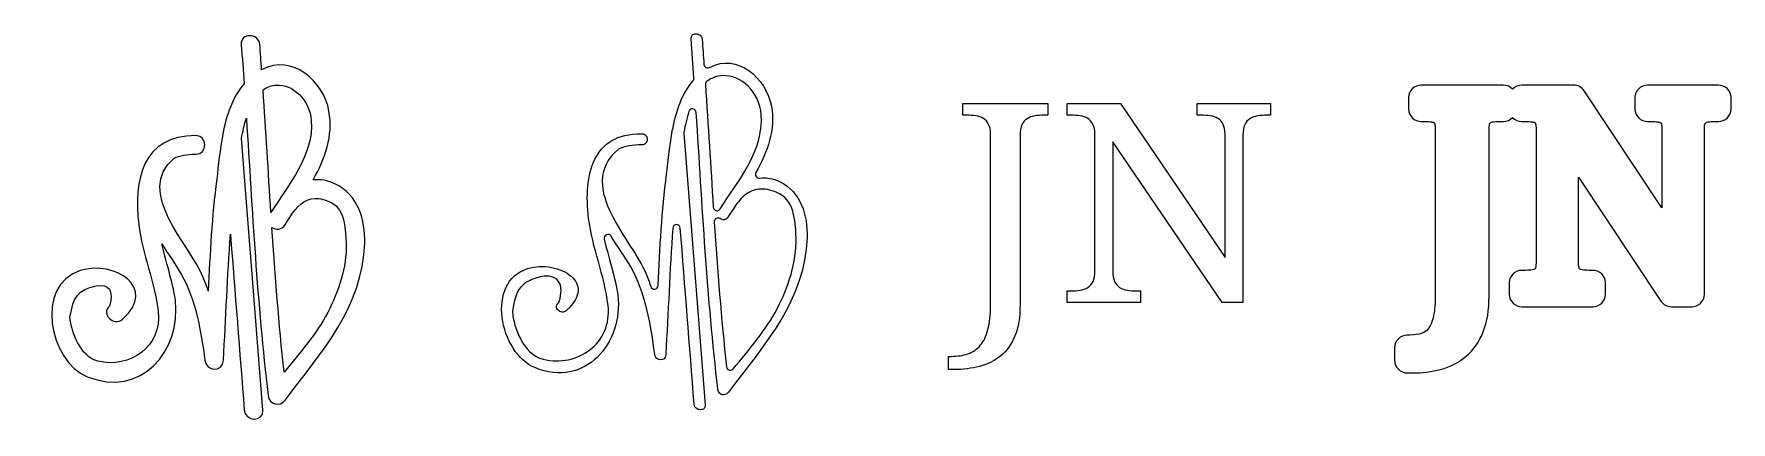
# Model space of a CAD drawing. Extents: x 5.2 to 86, y 274.2 to 292.7.
import ezdxf

# ---------------------------------------------------------------- set-up
doc = ezdxf.new("R2010")
doc.units = 0
doc.layers.add('Expo-Arte-MB', color=7, linetype='CONTINUOUS')

msp = doc.modelspace()

# ---------------------------------------------------------------- linework, layer by layer
at = {"layer": 'Expo-Arte-MB', "color": 7}
for p, q in [((15.504997, 292.567279), (15.504997, 292.567279)), ((16.774687, 290.219618), (16.774687, 290.219618)), ((75.134117, 290.21562), (71.231393, 290.21569)), ((78.479882, 290.21562), (76.024688, 290.21562)), ((49.429499, 288.779243), (49.429499, 289.337004)), ((49.429499, 289.337004), (53.469564, 289.337004)), ((53.469564, 289.337004), (53.469564, 288.779243)), ((54.391459, 288.779243), (54.391459, 289.337004)), ((54.391459, 289.337004), (56.933442, 289.337004)), ((56.933442, 289.337004), (61.902183, 281.995339)), ((60.580349, 288.77925), (60.580349, 289.33701)), ((60.580349, 289.33701), (64.064565, 289.33701)), ((64.064565, 289.33701), (64.064565, 288.77925)), ((85.9712, 289.074043), (85.9712, 289.625621)), ((49.605743, 288.779243), (49.429499, 288.779243)), ((53.469564, 288.779243), (53.28654, 288.779243)), ((54.567702, 288.779243), (54.391459, 288.779243)), ((60.763373, 288.77925), (60.580349, 288.77925)), ((64.064565, 288.77925), (63.888321, 288.77925)), ((71.231393, 288.483996), (71.40165, 288.483996)), ((74.956953, 288.484066), (75.134197, 288.484066)), ((76.024769, 288.484066), (76.195026, 288.484066)), ((82.002905, 288.483987), (82.180149, 288.483987)), ((35.622574, 288.124956), (35.621868, 288.120828)), ((50.744552, 279.738355), (50.744552, 287.877744)), ((52.14773, 287.825859), (52.14773, 279.751326)), ((55.706512, 281.366232), (55.706512, 287.877744)), ((61.75983, 279.855095), (56.55384, 287.508066)), ((56.55384, 287.508066), (56.55384, 281.366232)), ((61.902183, 281.995339), (61.902183, 287.877751)), ((62.749511, 287.825866), (62.749511, 279.855102)), ((71.899323, 288.182919), (71.899323, 280.133322)), ((74.459293, 280.146155), (74.459293, 288.13167)), ((76.692691, 288.182989), (76.692691, 281.743655)), ((82.67781, 288.18291), (82.67781, 284.362064)), ((84.700789, 280.248771), (84.700789, 288.13167)), ((78.715603, 281.74359), (78.715603, 285.829531)), ((18.609717, 284.815297), (18.609717, 284.815297)), ((37.731652, 284.232769), (37.731652, 284.232769)), ((79.390525, 281.390436), (79.213285, 281.390436)), ((54.391459, 279.855085), (54.391459, 280.412845)), ((54.391459, 280.412845), (54.567702, 280.412845)), ((57.69265, 280.412845), (57.875675, 280.412845)), ((57.875675, 280.412845), (57.875675, 279.855085)), ((57.875675, 279.855085), (54.391459, 279.855085)), ((62.749511, 279.855102), (61.75983, 279.855095)), ((83.142282, 279.658716), (84.098339, 279.658716)), ((48.744857, 277.293296), (48.873649, 277.293296)), ((48.744857, 276.664196), (48.744857, 277.293296)), ((38.348995, 276.630771), (38.349013, 276.630821)), ((48.982107, 276.664196), (48.744857, 276.664196)), ((70.569559, 276.503186), (70.799187, 276.503186)), ((36.941276, 274.749725), (36.941345, 274.749799))]:
    msp.add_line(p, q, dxfattribs=at)
for points in [[(15.504997, 292.567279), (15.284467, 292.567808), (15.075045, 292.426648), (15.09727, 292.143015)], [(15.979386, 292.143015), (15.957338, 292.424532), (15.725527, 292.566749), (15.504997, 292.567279)], [(36.498988, 292.423062), (36.491474, 292.518803), (36.516909, 292.561291), (36.554801, 292.596008)], [(36.636105, 290.552377), (36.592784, 291.176282), (36.54765, 291.799602), (36.498988, 292.423062)], [(36.554801, 292.596008), (36.592678, 292.630721), (36.656009, 292.654802), (36.727743, 292.654573)], [(36.727743, 292.654573), (36.799572, 292.6544), (36.874724, 292.62949), (36.92756, 292.587051)], [(36.92756, 292.587051), (36.980392, 292.544601), (37.016629, 292.489914), (37.024023, 292.395503)], [(37.024023, 292.395503), (37.054997, 291.998477), (37.08136, 291.599944), (37.110151, 291.200744)], [(15.09727, 292.143015), (15.145867, 291.520332), (15.190389, 290.897028), (15.233696, 290.273362)], [(16.066203, 290.947222), (16.037437, 291.3459), (16.010468, 291.744763), (15.979386, 292.143015)], [(19.271175, 288.973183), (19.018958, 290.384311), (17.547353, 291.729723), (16.066203, 290.947222)], [(37.110151, 291.200744), (37.114504, 291.140209), (37.149181, 291.085984), (37.202307, 291.05664)], [(37.202307, 291.05664), (37.255433, 291.027295), (37.319796, 291.026814), (37.373355, 291.055361)], [(37.988654, 290.665449), (37.733899, 290.652185), (37.480361, 290.563207), (37.253472, 290.397423)], [(37.373355, 291.055361), (38.05471, 291.415324), (38.706699, 291.287862), (39.248866, 290.903088)], [(39.833847, 288.799587), (39.747357, 289.892298), (38.887179, 290.712295), (37.988654, 290.665449)], [(39.248866, 290.903088), (39.791029, 290.518313), (40.201006, 289.86391), (40.318223, 289.2081)], [(15.233696, 290.273362), (14.672855, 289.624046), (14.391095, 288.773534), (14.221871, 287.888494)], [(16.135966, 289.986558), (16.336562, 290.133133), (16.554643, 290.208146), (16.774687, 290.219618)], [(16.509587, 284.145571), (16.383786, 286.093134), (16.269019, 288.041756), (16.135966, 289.986558)], [(16.774687, 290.219618), (17.554463, 290.260274), (18.352354, 289.524584), (18.43195, 288.518947)], [(35.621868, 288.120828), (35.788186, 288.990676), (36.063124, 289.809723), (36.592696, 290.422841)], [(36.592696, 290.422841), (36.623691, 290.4586), (36.639295, 290.505162), (36.636105, 290.552377)], [(37.253472, 290.397423), (37.203767, 290.361071), (37.176192, 290.301757), (37.180436, 290.240324)], [(37.180436, 290.240324), (37.313409, 288.296667), (37.428037, 286.348448), (37.553883, 284.400201)], [(70.805297, 290.042964), (70.692297, 289.932286), (70.628854, 289.782151), (70.628945, 289.62563)], [(71.231393, 290.21569), (71.071586, 290.215779), (70.918298, 290.153641), (70.805297, 290.042964)], [(75.579403, 290.021499), (75.465544, 290.144785), (75.303846, 290.215276), (75.134117, 290.21562)], [(76.024688, 290.21562), (75.854959, 290.215276), (75.693261, 290.144785), (75.579403, 290.021499)], [(78.985415, 289.946243), (78.874461, 290.114206), (78.684135, 290.215623), (78.479882, 290.21562)], [(82.67781, 284.362064), (82.67781, 284.362064), (78.985415, 289.946243), (78.985415, 289.946243)], [(81.576811, 290.042954), (81.463811, 289.932277), (81.400369, 289.782141), (81.40046, 289.625621)], [(82.002905, 290.215681), (81.843098, 290.21577), (81.689811, 290.153631), (81.576811, 290.042954)], [(85.368755, 290.215681), (85.368755, 290.215681), (82.002905, 290.215681), (82.002905, 290.215681)], [(85.794849, 290.042954), (85.681849, 290.153631), (85.528562, 290.21577), (85.368755, 290.215681)], [(85.9712, 289.625621), (85.971292, 289.782141), (85.907849, 289.932277), (85.794849, 290.042954)], [(36.587719, 289.082147), (36.501939, 289.092616), (36.420893, 289.040417), (36.394947, 288.957987)], [(36.744969, 288.915266), (36.739611, 289.001516), (36.673499, 289.071677), (36.587719, 289.082147)], [(40.318223, 289.2081), (40.519331, 288.08416), (40.139277, 287.051234), (39.58235, 286.053081)], [(70.628945, 289.074051), (70.628855, 288.917531), (70.692298, 288.767397), (70.805299, 288.656721)], [(70.628945, 289.62563), (70.628945, 289.62563), (70.628945, 289.074051), (70.628945, 289.074051)], [(81.40046, 289.074043), (81.40037, 288.917523), (81.463813, 288.767389), (81.576813, 288.656713)], [(81.40046, 289.625621), (81.40046, 289.625621), (81.40046, 289.074043), (81.40046, 289.074043)], [(85.794848, 288.656713), (85.907848, 288.767389), (85.97129, 288.917523), (85.9712, 289.074043)], [(15.105538, 287.675071), (15.168914, 287.999849), (15.242666, 288.322069), (15.342733, 288.637286)], [(15.342733, 288.637286), (15.627493, 284.233212), (15.852079, 279.815536), (16.374711, 275.439642)], [(18.43195, 288.518947), (18.56011, 286.897514), (17.327122, 285.451073), (16.509587, 284.145571)], [(18.515666, 285.698964), (19.081375, 286.712856), (19.482555, 287.791857), (19.271175, 288.973183)], [(36.394947, 288.957987), (36.291897, 288.633382), (36.217207, 288.304661), (36.153103, 287.976133)], [(37.775743, 275.727442), (37.25408, 280.095236), (37.029834, 284.509551), (36.744969, 288.915266)], [(37.8853, 284.316829), (38.691412, 285.604087), (39.969787, 287.079753), (39.833847, 288.799587)], [(50.039574, 288.746807), (49.904001, 288.768431), (49.759391, 288.779243), (49.605743, 288.779243)], [(50.405622, 288.623583), (50.301682, 288.688438), (50.179666, 288.729512), (50.039574, 288.746807)], [(50.649652, 288.344703), (50.590903, 288.465767), (50.50956, 288.558727), (50.405622, 288.623583)], [(50.744552, 287.877744), (50.744552, 288.072309), (50.712919, 288.227962), (50.649652, 288.344703)], [(52.23585, 288.325248), (52.177103, 288.19986), (52.14773, 288.033397), (52.14773, 287.825859)], [(52.479884, 288.610612), (52.380464, 288.545756), (52.29912, 288.450634), (52.23585, 288.325248)], [(52.845929, 288.746807), (52.705836, 288.725183), (52.583821, 288.679784), (52.479884, 288.610612)], [(53.28654, 288.779243), (53.132891, 288.779243), (52.986021, 288.768431), (52.845929, 288.746807)], [(55.001533, 288.746807), (54.865961, 288.768431), (54.721351, 288.779243), (54.567702, 288.779243)], [(55.367578, 288.623583), (55.263641, 288.688438), (55.141626, 288.729512), (55.001533, 288.746807)], [(55.611612, 288.344703), (55.552863, 288.465767), (55.471518, 288.558727), (55.367578, 288.623583)], [(55.706512, 287.877744), (55.706512, 288.072309), (55.674879, 288.227962), (55.611612, 288.344703)], [(61.197204, 288.746814), (61.061632, 288.768438), (60.917021, 288.77925), (60.763373, 288.77925)], [(61.563249, 288.62359), (61.459311, 288.688444), (61.337296, 288.729519), (61.197204, 288.746814)], [(61.807282, 288.34471), (61.748533, 288.465773), (61.667189, 288.558733), (61.563249, 288.62359)], [(61.902183, 287.877751), (61.902183, 288.072316), (61.870549, 288.227969), (61.807282, 288.34471)], [(62.837634, 288.325255), (62.778885, 288.199867), (62.749511, 288.033404), (62.749511, 287.825866)], [(63.081664, 288.610619), (62.977725, 288.545762), (62.896381, 288.450641), (62.837634, 288.325255)], [(63.440932, 288.746814), (63.30536, 288.72519), (63.185604, 288.679791), (63.081664, 288.610619)], [(63.888321, 288.77925), (63.730152, 288.77925), (63.581023, 288.768438), (63.440932, 288.746814)], [(70.805299, 288.656721), (70.918299, 288.546044), (71.071587, 288.483907), (71.231393, 288.483996)], [(71.40165, 288.483996), (71.521757, 288.483996), (71.628792, 288.476115), (71.722082, 288.460922)], [(71.722082, 288.460922), (71.729336, 288.459623), (71.736613, 288.458455), (71.743911, 288.457419)], [(71.743911, 288.457419), (71.801991, 288.450063), (71.826918, 288.437453), (71.845192, 288.425763)], [(71.845192, 288.425763), (71.846533, 288.424887), (71.847695, 288.431936), (71.864401, 288.39669)], [(71.864401, 288.39669), (71.868014, 288.388919), (71.871798, 288.381226), (71.875751, 288.373616)], [(71.875751, 288.373616), (71.873963, 288.377119), (71.899323, 288.314179), (71.899323, 288.182919)], [(74.459293, 288.13167), (74.459293, 288.279765), (74.483388, 288.361567), (74.490719, 288.378809)], [(74.490719, 288.378809), (74.506544, 288.405911), (74.520179, 288.422024), (74.516915, 288.419835)], [(74.516915, 288.419835), (74.518665, 288.420993), (74.520409, 288.422161), (74.522146, 288.423337)], [(74.522146, 288.423337), (74.543559, 288.437917), (74.570264, 288.451009), (74.627789, 288.460116)], [(74.627789, 288.460116), (74.727915, 288.475922), (74.836848, 288.484066), (74.956953, 288.484066)], [(75.134197, 288.484066), (75.303927, 288.48441), (75.465624, 288.554901), (75.579483, 288.678187)], [(75.579483, 288.678187), (75.693342, 288.554901), (75.85504, 288.48441), (76.024769, 288.484066)], [(76.195026, 288.484066), (76.31514, 288.484066), (76.422177, 288.476185), (76.51546, 288.460992)], [(76.51546, 288.460992), (76.522709, 288.459693), (76.529982, 288.458526), (76.537275, 288.457489)], [(76.537275, 288.457489), (76.595358, 288.450133), (76.62028, 288.437523), (76.638555, 288.425833)], [(76.638555, 288.425833), (76.639896, 288.424957), (76.641237, 288.432007), (76.657777, 288.39676)], [(76.657777, 288.39676), (76.661391, 288.388989), (76.665177, 288.381296), (76.669132, 288.373686)], [(76.669132, 288.373686), (76.667344, 288.377189), (76.692691, 288.314245), (76.692691, 288.182989)], [(81.576813, 288.656713), (81.689812, 288.546037), (81.843099, 288.483899), (82.002905, 288.483987)], [(82.180149, 288.483987), (82.300254, 288.483987), (82.407287, 288.476106), (82.500579, 288.460913)], [(82.500579, 288.460913), (82.507828, 288.459615), (82.515101, 288.458447), (82.522394, 288.45741)], [(82.522394, 288.45741), (82.580472, 288.450054), (82.605399, 288.437444), (82.623674, 288.425754)], [(82.623674, 288.425754), (82.625015, 288.424878), (82.626356, 288.431928), (82.642896, 288.396682)], [(82.642896, 288.396682), (82.64651, 288.388911), (82.650296, 288.381217), (82.654251, 288.373607)], [(82.654251, 288.373607), (82.652463, 288.37711), (82.67781, 288.314166), (82.67781, 288.18291)], [(84.700789, 288.13167), (84.700789, 288.282856), (84.726404, 288.369277), (84.733109, 288.38394)], [(84.733109, 288.38394), (84.751482, 288.424134), (84.753628, 288.416078), (84.748845, 288.413013)], [(84.748845, 288.413013), (84.753844, 288.416355), (84.758792, 288.41977), (84.763686, 288.423258)], [(84.763686, 288.423258), (84.788497, 288.440159), (84.813593, 288.451674), (84.862351, 288.460037)], [(84.862351, 288.460037), (84.961266, 288.475668), (85.073212, 288.483987), (85.198498, 288.483987)], [(85.198498, 288.483987), (85.198498, 288.483987), (85.368755, 288.483987), (85.368755, 288.483987)], [(85.368755, 288.483987), (85.528561, 288.483899), (85.681848, 288.546037), (85.794848, 288.656713)], [(12.934611, 287.807362), (10.414014, 287.830293), (9.959649, 285.690556), (10.222115, 283.572479)], [(12.934611, 286.925246), (13.503641, 286.919954), (13.502936, 287.802071), (12.934611, 287.807362)], [(14.218254, 287.871441), (14.081064, 287.147582), (14.016114, 286.403329), (13.929899, 285.73152)], [(14.221871, 287.888494), (14.220894, 287.882641), (14.218994, 287.877462), (14.218254, 287.871441)], [(16.125114, 274.728057), (15.785185, 279.043858), (15.445461, 283.35927), (15.105538, 287.675071)], [(31.918397, 286.679417), (32.288399, 287.424561), (32.946873, 287.905849), (34.156331, 287.894849)], [(34.156331, 287.894849), (34.252008, 287.893791), (34.301521, 287.863276), (34.340989, 287.816988)], [(34.342367, 287.443541), (34.303841, 287.399045), (34.254998, 287.369613), (34.159087, 287.370505)], [(34.340989, 287.816988), (34.380456, 287.770686), (34.405039, 287.700709), (34.405067, 287.628887)], [(34.405067, 287.628887), (34.405096, 287.557065), (34.380891, 287.488036), (34.342367, 287.443541)], [(35.331109, 285.97523), (35.418013, 286.652408), (35.482821, 287.393104), (35.617741, 288.104988)], [(35.619117, 288.116701), (35.615469, 288.086432), (35.616189, 288.087138), (35.622574, 288.124956)], [(35.617741, 288.104988), (35.618328, 288.108876), (35.618787, 288.112782), (35.619117, 288.116701)], [(36.153103, 287.976133), (36.149991, 287.960258), (36.149042, 287.944034), (36.150281, 287.927905)], [(36.150281, 287.927905), (36.490204, 283.612102), (36.830105, 279.29635), (37.170031, 274.980544)], [(13.288078, 281.056353), (12.647052, 282.62542), (10.005518, 285.121486), (11.901082, 286.730942)], [(11.901082, 286.730942), (12.171241, 286.858474), (12.509526, 286.929151), (12.934611, 286.925246)], [(31.623497, 283.860641), (31.494722, 284.899847), (31.548396, 285.934273), (31.918397, 286.679417)], [(33.008426, 287.13347), (32.501445, 286.703011), (32.281592, 286.185161), (32.271864, 285.655525)], [(33.0477, 287.158976), (33.03355, 287.152227), (33.020346, 287.143652), (33.008426, 287.13347)], [(34.159087, 287.370505), (33.713255, 287.374597), (33.346982, 287.300253), (33.0477, 287.158976)], [(34.931478, 280.662894), (35.012279, 282.444369), (35.106213, 284.223773), (35.331109, 285.97523)], [(39.58235, 286.053081), (39.549711, 285.99435), (39.552644, 285.9223), (39.589948, 285.866415)], [(39.589948, 285.866415), (39.627253, 285.810531), (39.692669, 285.780191), (39.759427, 285.78781)], [(39.759427, 285.78781), (40.059076, 285.822805), (40.378386, 285.776768), (40.732321, 285.603843)], [(78.715603, 285.829531), (78.715603, 285.829531), (82.637621, 279.927234), (82.637621, 279.927234)], [(13.929899, 285.73152), (13.703855, 283.971123), (13.609731, 282.187075), (13.52889, 280.404714)], [(19.587435, 285.498459), (19.205837, 285.684905), (18.848632, 285.737859), (18.515666, 285.698964)], [(20.970813, 282.678993), (21.013852, 283.795535), (20.639418, 284.984462), (19.587435, 285.498459)], [(32.271864, 285.655525), (32.262138, 285.125889), (32.447509, 284.589364), (32.705946, 284.06527)], [(39.828333, 285.260785), (39.517868, 285.252812), (39.254494, 285.131156), (39.040097, 284.954171)], [(40.702012, 285.038919), (40.378, 285.197228), (40.089675, 285.26748), (39.828333, 285.260785)], [(41.375183, 284.05638), (41.278853, 284.452715), (41.090487, 284.849188), (40.702012, 285.038919)], [(40.732321, 285.603843), (41.701402, 285.130352), (42.056585, 284.024126), (42.015275, 282.952496)], [(17.422709, 283.942482), (17.730323, 284.410918), (18.073924, 284.801562), (18.609717, 284.815297)], [(18.609717, 284.815297), (18.835489, 284.821085), (19.095125, 284.760312), (19.400366, 284.611175)], [(19.400366, 284.611175), (20.038894, 284.29932), (20.071763, 283.263899), (20.088696, 282.678993)], [(37.553883, 284.400201), (37.560112, 284.306431), (37.637677, 284.233376), (37.731652, 284.232769)], [(37.731652, 284.232769), (37.793999, 284.232172), (37.852181, 284.264002), (37.8853, 284.316829)], [(38.495066, 284.305064), (38.41464, 284.178787), (38.331257, 284.049861), (38.253219, 283.92128)], [(38.495772, 284.30718), (38.495532, 284.306476), (38.495297, 284.305771), (38.495066, 284.305064)], [(39.040097, 284.954171), (38.8257, 284.777186), (38.653844, 284.547891), (38.495772, 284.30718)], [(10.222115, 283.572479), (10.39674, 282.159604), (10.980612, 280.835095), (11.147123, 279.427512)], [(16.556095, 283.437086), (16.74772, 283.310005), (17.028672, 283.308917), (17.18293, 283.562144)], [(17.136422, 276.543451), (16.888202, 278.834007), (16.708844, 281.13414), (16.556095, 283.437086)], [(17.18293, 283.562144), (17.259112, 283.687667), (17.341813, 283.815467), (17.422709, 283.942482)], [(32.548161, 279.715503), (32.377449, 281.158593), (31.79383, 282.48249), (31.623497, 283.860641)], [(32.705946, 284.06527), (33.22282, 283.017079), (34.044634, 281.990969), (34.345123, 281.255448)], [(35.626697, 283.401106), (35.482967, 281.393314), (35.412931, 279.38169), (35.293211, 277.383903)], [(35.80517, 283.567134), (35.711427, 283.566949), (35.633646, 283.494591), (35.626697, 283.401106)], [(35.984297, 283.401812), (35.97698, 283.495269), (35.898913, 283.567319), (35.80517, 283.567134)], [(36.645068, 275.008181), (36.424684, 277.806185), (36.204579, 280.60379), (35.984297, 283.401812)], [(37.689072, 283.859019), (37.629979, 283.824792), (37.595456, 283.759973), (37.60003, 283.691837)], [(37.60003, 283.691837), (37.752868, 281.387482), (37.932954, 279.084736), (38.181563, 276.790622)], [(37.878393, 283.853067), (37.821567, 283.890938), (37.748164, 283.893245), (37.689072, 283.859019)], [(38.082344, 283.800704), (38.018181, 283.791991), (37.940803, 283.811676), (37.878393, 283.853067)], [(38.253219, 283.92128), (38.201347, 283.836127), (38.146504, 283.809415), (38.082344, 283.800704)], [(41.49094, 282.951191), (41.482473, 283.24394), (41.471502, 283.660045), (41.375183, 284.05638)], [(11.964644, 279.974766), (11.88965, 280.608233), (11.571571, 281.608794), (11.317139, 282.654189)], [(11.317139, 282.654189), (11.620009, 282.167116), (11.96193, 281.700863), (12.245247, 281.205698)], [(14.24926, 277.106207), (14.369159, 279.106985), (14.439154, 281.118434), (14.582572, 283.12186)], [(14.582572, 283.12186), (14.802851, 280.323844), (15.023132, 277.526074), (15.243514, 274.728057)], [(17.196367, 275.217433), (18.952494, 277.545767), (20.85228, 279.599949), (20.970813, 282.678993)], [(20.088696, 282.678993), (20.121505, 281.543402), (19.725089, 280.373039), (19.20968, 279.37997)], [(32.471019, 283.086127), (32.389707, 283.05199), (32.345286, 282.963798), (32.366258, 282.878141)], [(32.366258, 282.878141), (32.622597, 281.824916), (32.939868, 280.816451), (33.010491, 280.219908)], [(32.692853, 283.015255), (32.646395, 283.090213), (32.552331, 283.120265), (32.471019, 283.086127)], [(33.624407, 281.560739), (33.33433, 282.067715), (32.990895, 282.535954), (32.692853, 283.015255)], [(42.015275, 282.952496), (41.899458, 279.943979), (40.039684, 277.929184), (38.27666, 275.591707)], [(40.592457, 279.563974), (41.117105, 280.574848), (41.525053, 281.770426), (41.49094, 282.951191)], [(9.454203, 279.067844), (11.141187, 280.5735), (9.053954, 281.888956), (7.441406, 281.377781)], [(7.441406, 281.377781), (5.236193, 280.678575), (5.979557, 277.048078), (7.769552, 276.323826)], [(12.245247, 281.205698), (12.946217, 279.980148), (13.184051, 278.484157), (13.367143, 277.106207)], [(13.52889, 280.404714), (13.454751, 280.622724), (13.376471, 280.840143), (13.288078, 281.056353)], [(27.696087, 280.585086), (27.89019, 280.996199), (28.213356, 281.31282), (28.719281, 281.473232)], [(29.378671, 281.092161), (28.919489, 280.989207), (28.599111, 280.845852), (28.385105, 280.578154)], [(28.719281, 281.473232), (29.462092, 281.708701), (30.337814, 281.511103), (30.789783, 281.111497)], [(29.389007, 281.094278), (29.385541, 281.093674), (29.382094, 281.092968), (29.378671, 281.092161)], [(29.855473, 281.088069), (29.716457, 281.124254), (29.561817, 281.122324), (29.389007, 281.094278)], [(30.196537, 280.852424), (30.118574, 280.969899), (29.994489, 281.051885), (29.855473, 281.088069)], [(30.789783, 281.111497), (31.015767, 280.911694), (31.135897, 280.677454), (31.122579, 280.411452)], [(34.768179, 277.396306), (34.58465, 278.777548), (34.347915, 280.295783), (33.624407, 281.560739)], [(34.345123, 281.255448), (34.431663, 281.043771), (34.509428, 280.829141), (34.582834, 280.613283)], [(55.618389, 280.866844), (55.677138, 280.992232), (55.706512, 281.158695), (55.706512, 281.366232)], [(56.55384, 281.366232), (56.55384, 281.158695), (56.583215, 280.992232), (56.641964, 280.866844)], [(75.598581, 281.217709), (75.485581, 281.107032), (75.422139, 280.956896), (75.42223, 280.800376)], [(76.024675, 281.390436), (75.864868, 281.390524), (75.711581, 281.328386), (75.598581, 281.217709)], [(76.194932, 281.390436), (76.194932, 281.390436), (76.024675, 281.390436), (76.024675, 281.390436)], [(76.521477, 281.414386), (76.426464, 281.398886), (76.317916, 281.390436), (76.194932, 281.390436)], [(76.524159, 281.415262), (76.523264, 281.414972), (76.52237, 281.41468), (76.521477, 281.414386)], [(76.634174, 281.45204), (76.611867, 281.438861), (76.583534, 281.424631), (76.524159, 281.415262)], [(76.66037, 281.490526), (76.644009, 281.454711), (76.638913, 281.45493), (76.634174, 281.45204)], [(76.692691, 281.743655), (76.692691, 281.592465), (76.666673, 281.504275), (76.66037, 281.490526)], [(78.747029, 281.497304), (78.739877, 281.514555), (78.715603, 281.596488), (78.715603, 281.74359)], [(78.781093, 281.449413), (78.774522, 281.454624), (78.763614, 281.467058), (78.747029, 281.497304)], [(78.884121, 281.415218), (78.828555, 281.423975), (78.803284, 281.437022), (78.781093, 281.449413)], [(79.213285, 281.390436), (79.095546, 281.390436), (78.986742, 281.399018), (78.884121, 281.415218)], [(79.816622, 281.21771), (79.703621, 281.328387), (79.550333, 281.390526), (79.390525, 281.390436)], [(79.992975, 280.800376), (79.993066, 280.956897), (79.929623, 281.107033), (79.816622, 281.21771)], [(6.950997, 279.159828), (7.114344, 280.143528), (7.30975, 280.452242), (8.194849, 280.650693)], [(8.194849, 280.650693), (8.821029, 280.752293), (9.033127, 280.432601), (8.830985, 279.691062)], [(27.508674, 279.148483), (27.445039, 279.664403), (27.501985, 280.173976), (27.696087, 280.585086)], [(28.385105, 280.578154), (28.171099, 280.310455), (28.080255, 279.955988), (27.997187, 279.455742)], [(30.227543, 279.910536), (30.33453, 280.303008), (30.352464, 280.617478), (30.196537, 280.852424)], [(31.122579, 280.411452), (31.109262, 280.145454), (30.956641, 279.823735), (30.558272, 279.468188)], [(33.010491, 280.219908), (33.148179, 279.054962), (32.751547, 277.938469), (32.030706, 277.244721)], [(34.582834, 280.613283), (34.610831, 280.532025), (34.692546, 280.482057), (34.777636, 280.494165)], [(34.777636, 280.494165), (34.862725, 280.506273), (34.927259, 280.577051), (34.931478, 280.662894)], [(54.567702, 280.412845), (54.725869, 280.412845), (54.872739, 280.423657), (55.008314, 280.445281)], [(55.008314, 280.445281), (55.148404, 280.466906), (55.270419, 280.510143), (55.374359, 280.574992)], [(55.374359, 280.574992), (55.478299, 280.644171), (55.559642, 280.741455), (55.618389, 280.866844)], [(56.641964, 280.866844), (56.705231, 280.741455), (56.786574, 280.644171), (56.885994, 280.574992)], [(56.885994, 280.574992), (56.989934, 280.510138), (57.111949, 280.466901), (57.252039, 280.445281)], [(57.252039, 280.445281), (57.392131, 280.423657), (57.539002, 280.412845), (57.69265, 280.412845)], [(75.42223, 280.248798), (75.42214, 280.092278), (75.485583, 279.942144), (75.598583, 279.831468)], [(75.42223, 280.800376), (75.42223, 280.800376), (75.42223, 280.248798), (75.42223, 280.248798)], [(79.816621, 279.831466), (79.929621, 279.942142), (79.993065, 280.092277), (79.992975, 280.248798)], [(79.992975, 280.248798), (79.992975, 280.248798), (79.992975, 280.800376), (79.992975, 280.800376)], [(84.524435, 279.83144), (84.637436, 279.942116), (84.700879, 280.092251), (84.700789, 280.248771)], [(7.769552, 276.323826), (10.319782, 275.292303), (12.252511, 277.539188), (11.964644, 279.974766)], [(11.147123, 279.427512), (11.345031, 277.755698), (9.784548, 276.69344), (8.279598, 277.062798)], [(8.830985, 279.691062), (8.405888, 279.311473), (9.031576, 278.690372), (9.454203, 279.067844)], [(19.20968, 279.37997), (18.703417, 278.404934), (17.887086, 277.455039), (17.136422, 276.543451)], [(27.997187, 279.455742), (27.9948, 279.440703), (27.994338, 279.425421), (27.995812, 279.410265)], [(27.995812, 279.410265), (28.03001, 279.030302), (28.158112, 278.541592), (28.391998, 278.105266)], [(30.092496, 279.656289), (30.089744, 279.709812), (30.101925, 279.75954), (30.1738, 279.823721)], [(30.174489, 279.488857), (30.12374, 279.539421), (30.095256, 279.602765), (30.092496, 279.656289)], [(30.1738, 279.823721), (30.199748, 279.84684), (30.21842, 279.877001), (30.227543, 279.910536)], [(30.359835, 279.397907), (30.29463, 279.404363), (30.225238, 279.438293), (30.174489, 279.488857)], [(30.558272, 279.468188), (30.48721, 279.404716), (30.425039, 279.391441), (30.359835, 279.397907)], [(31.68482, 277.604346), (32.283211, 278.067424), (32.654104, 278.820551), (32.548161, 279.715503)], [(38.498527, 276.696279), (39.247502, 277.605814), (40.07182, 278.561256), (40.592457, 279.563974)], [(50.615757, 278.570954), (50.701621, 278.88226), (50.744552, 279.271394), (50.744552, 279.738355)], [(52.14773, 279.751326), (52.14773, 279.154654), (52.066387, 278.659589), (51.9037, 278.266131)], [(71.899323, 280.133322), (71.899323, 279.70648), (71.858679, 279.36739), (71.79455, 279.129366)], [(74.180769, 278.462351), (74.375751, 278.945789), (74.459293, 279.505449), (74.459293, 280.146155)], [(75.598583, 279.831468), (75.711582, 279.720792), (75.864869, 279.658654), (76.024675, 279.658742)], [(76.024675, 279.658742), (76.024675, 279.658742), (79.390525, 279.658742), (79.390525, 279.658742)], [(79.390525, 279.658742), (79.550332, 279.658652), (79.70362, 279.72079), (79.816621, 279.831466)], [(82.637621, 279.927234), (82.748611, 279.759853), (82.938508, 279.658813), (83.142282, 279.658716)], [(84.098339, 279.658716), (84.258146, 279.658626), (84.411434, 279.720764), (84.524435, 279.83144)], [(8.279598, 277.062798), (7.446337, 277.267057), (7.014497, 278.454273), (6.950997, 279.159828)], [(29.060345, 276.756209), (28.253913, 277.0825), (27.635944, 278.116643), (27.508674, 279.148483)], [(50.256493, 277.818627), (50.414659, 278.004547), (50.534414, 278.255323), (50.615757, 278.570954)], [(71.558797, 278.601733), (71.471876, 278.494708), (71.386203, 278.436615), (71.262812, 278.394784)], [(71.563178, 278.606856), (71.561708, 278.605157), (71.560247, 278.603449), (71.558797, 278.601733)], [(71.792806, 279.119953), (71.729239, 278.867455), (71.642226, 278.701981), (71.563178, 278.606856)], [(71.79455, 279.129366), (71.793943, 279.126233), (71.793362, 279.123095), (71.792806, 279.119953)], [(28.391998, 278.105266), (28.625884, 277.668936), (28.972304, 277.274651), (29.459977, 277.155109)], [(49.666748, 277.416523), (49.901742, 277.49435), (50.098324, 277.628384), (50.256493, 277.818627)], [(51.9037, 278.266131), (51.741011, 277.868349), (51.517315, 277.552718), (51.232612, 277.319238)], [(70.143465, 278.133129), (70.030464, 278.022453), (69.967021, 277.872318), (69.967111, 277.715798)], [(70.569559, 278.305854), (70.409752, 278.305943), (70.256465, 278.243805), (70.143465, 278.133129)], [(70.694414, 278.305854), (70.694414, 278.305854), (70.569559, 278.305854), (70.569559, 278.305854)], [(71.249714, 278.389661), (71.107098, 278.337619), (70.925382, 278.305854), (70.694414, 278.305854)], [(71.262812, 278.394784), (71.258426, 278.393126), (71.254059, 278.391419), (71.249714, 278.389661)], [(73.368777, 277.297625), (73.726909, 277.599622), (73.995621, 277.999374), (74.180769, 278.462351)], [(13.367143, 277.106207), (13.440521, 276.555168), (14.214335, 276.523418), (14.24926, 277.106207)], [(32.030706, 277.244721), (31.309866, 276.550973), (30.278905, 276.263322), (29.060345, 276.756209)], [(29.459977, 277.155109), (30.265029, 276.957525), (31.086429, 277.14128), (31.68482, 277.604346)], [(35.049299, 277.126901), (34.924116, 277.12937), (34.794044, 277.202067), (34.768179, 277.396306)], [(35.293211, 277.383903), (35.28049, 277.171619), (35.174482, 277.124498), (35.049299, 277.126901)], [(48.873649, 277.293296), (49.17191, 277.293296), (49.436277, 277.334372), (49.666748, 277.416523)], [(51.232612, 277.319238), (50.947912, 277.081434), (50.61124, 276.912808), (50.222598, 276.813362)], [(69.967111, 277.093241), (69.967021, 276.936721), (70.030464, 276.786587), (70.143465, 276.675911)], [(69.967111, 277.715798), (69.967111, 277.715798), (69.967111, 277.093241), (69.967111, 277.093241)], [(72.152512, 276.671649), (72.607845, 276.790921), (73.021816, 277.001873), (73.367883, 277.297625)], [(73.367883, 277.297625), (73.368008, 277.297731), (73.368777, 277.29752), (73.368777, 277.297625)], [(38.181563, 276.790622), (38.190902, 276.703627), (38.261661, 276.636072), (38.348995, 276.630771)], [(38.349013, 276.630821), (38.406468, 276.62738), (38.462082, 276.651729), (38.498527, 276.696279)], [(50.222598, 276.813362), (49.838475, 276.713918), (49.424978, 276.664196), (48.982107, 276.664196)], [(70.143465, 276.675911), (70.256465, 276.565234), (70.409752, 276.503097), (70.569559, 276.503186)], [(70.799187, 276.503186), (71.273918, 276.503186), (71.726142, 276.558818), (72.152512, 276.671649)], [(16.374711, 275.439642), (16.428333, 274.990556), (16.923317, 274.85513), (17.196367, 275.217433)], [(37.973489, 275.463546), (37.879841, 275.489017), (37.7951, 275.565323), (37.775743, 275.727442)], [(38.27666, 275.591707), (38.177977, 275.460766), (38.067141, 275.438076), (37.973489, 275.463546)], [(15.243514, 274.728057), (15.287611, 274.165024), (16.169564, 274.160791), (16.125114, 274.728057)], [(36.741528, 274.817321), (36.688749, 274.859619), (36.652458, 274.913799), (36.645068, 275.008181)], [(36.941345, 274.749799), (36.869392, 274.749972), (36.79431, 274.775023), (36.741528, 274.817321)], [(37.11491, 274.80829), (37.077102, 274.773753), (37.013228, 274.749552), (36.941276, 274.749725)], [(37.170031, 274.980544), (37.177545, 274.884811), (37.15271, 274.842844), (37.11491, 274.80829)]]:
    msp.add_open_spline(points, degree=3, dxfattribs=at)

doc.saveas('drawing.dxf')
